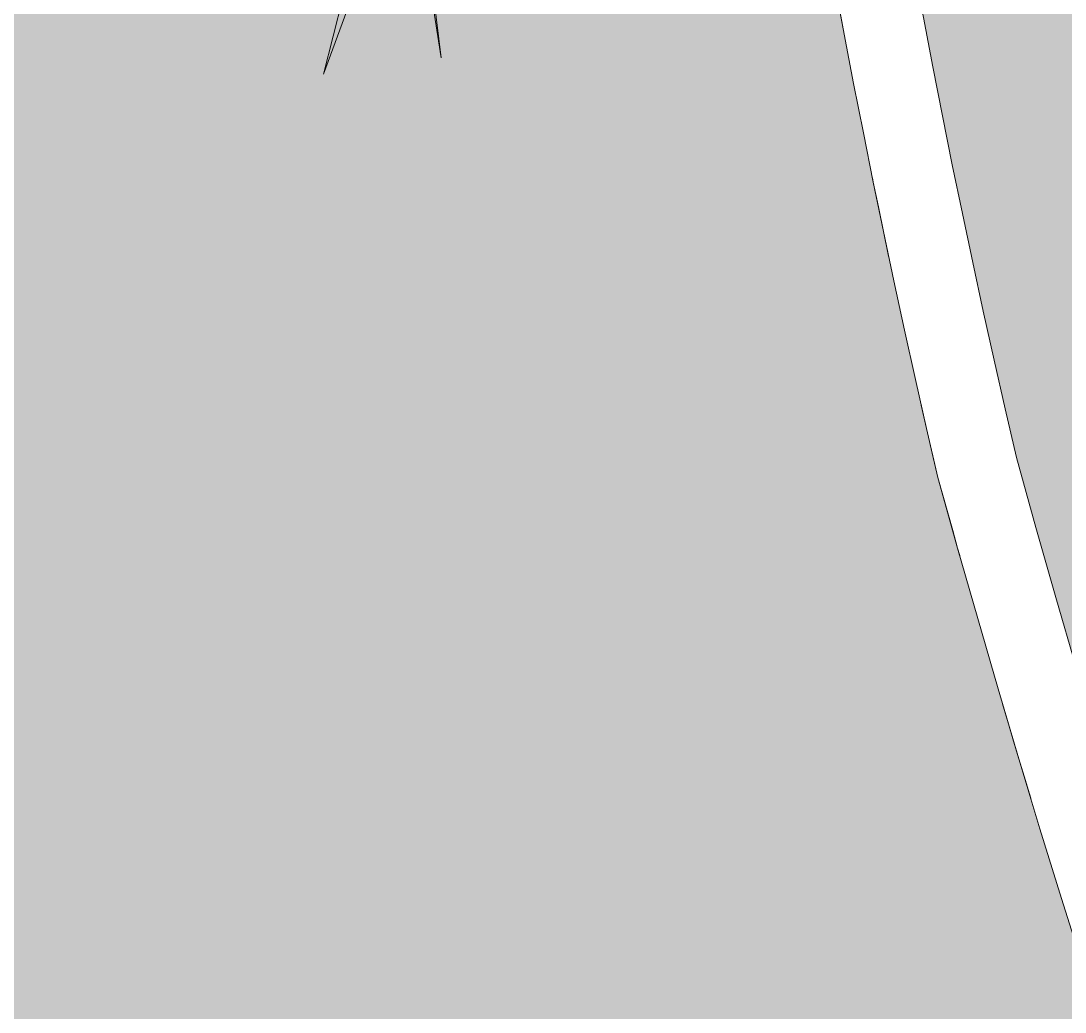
# Model space of a CAD drawing. Header units: millimetres. Extents: x -38151500 to -28914887, y -20564105 to -20349562.
# Drawn here: x -32288258 to -32287225, y -20508423 to -20507443 of the extents above; entities that cross this region are included whole.
import ezdxf

# ---------------------------------------------------------------- set-up
doc = ezdxf.new("R2010")
doc.units = ezdxf.units.MM
doc.header["$MEASUREMENT"] = 0
doc.linetypes.add('ГОСТ 2.303 6', pattern=[480, 80, -150, 100, -150])
for name, color, linetype, lineweight in [('Новый_ГП_БК_08.20_Ном._пера__5', 5, 'Continuous', 13), ('Новый_ГП_Благоустройство штриховка_Ном._пера__246', 246, 'Continuous', 13), ('Новый_ГП_озеленение_газон_Ном._пера__74', 74, 'Continuous', 20), ('Новый_ГП_озеленение_кустарники_Ном._пера__10', 75, 'Continuous', 5), ('Новый_ГП_Тротуар_Дорожки_Ном._пера__24', 26, 'Continuous', 13)]:
    doc.layers.add(name, color=color, linetype=linetype, lineweight=lineweight)

msp = doc.modelspace()

# ---------------------------------------------------------------- hatches: boundary and pattern name
at = {"layer": 'Новый_ГП_Благоустройство штриховка_Ном._пера__246', "linetype": 'Continuous', "lineweight": 13}
h = msp.add_hatch(dxfattribs=at)
h.set_pattern_fill('Гравий_0003', color=246, style=0, pattern_type=2)
h.set_pattern_definition([(0, (5813926.62, -7252.5), (173.2051, 300), [0, -25, 50, -271.4102]), (0, (5813926.62, -7339.1), (173.2051, 300), [0, -25, 50, -271.4102]), (60, (5813926.62, -7295.8), (-173.2050711, 300.0000167), [50, -296.4102]), (60, (5814026.62, -7295.8), (-173.2050711, 300.0000167), [0, -296.4102, 50, 0, 0, 0]), (120, (5813926.62, -7295.8), (-346.4101711, 1.67e-05), [0, -296.4102, 50, 0, 0, 0]), (120, (5814026.62, -7295.8), (-346.4101711, 1.67e-05), [50, -296.4102])])
h.paths.add_polyline_path([(-32281389.65, -20499016.85), (-32282296.37, -20498450.2, 0.006807), (-32282199.39, -20499278.51, -0.3062134), (-32283041.33, -20500363.06, 0.0041139), (-32285142.27, -20501113.88, 0.2666049), (-32287507.65, -20504738.16, 0.0780142), (-32287273.51, -20507874.55, 0.1723091), (-32282145.91, -20515200.77, 0.3489048), (-32276185.26, -20514370.09, -0.2585313), (-32271792.52, -20512391.41, 0.0136544), (-32269281.01, -20512435.74, 0.3144836), (-32264527.78, -20509554.63), (-32265294.95, -20509075.19), (-32265296.68, -20509216.37, -0.3218012), (-32269252.92, -20511595.41, -0.0137708), (-32271739.6, -20511552.93, 0.2552703), (-32276825.38, -20513823.85, -0.3432439), (-32281688.92, -20514494.9, -0.1712031), (-32286459.39, -20507666.93, -0.0778536), (-32286669.56, -20504795.9, -0.2637), (-32284803.22, -20501884.26, -0.0040028), (-32282771.58, -20501158.6, 0.3175283), (-32281357.16, -20499239.8, -0.0065687)])
at = {"layer": 'Новый_ГП_озеленение_газон_Ном._пера__74', "linetype": 'Continuous', "lineweight": 20}
h = msp.add_hatch(dxfattribs=at)
h.set_pattern_fill('AR_SAND_0003', color=74, style=0, pattern_type=2)
h.set_pattern_definition([(37.5, (5813926.6, -7295.8), (-24.0004694, 734.119856), [0, -579.12, 0, -647.7, 0, -619.125]), (7.5, (5813926.6, -7295.8), (674.284925, 1075.23765), [0, -312.42, 0, -521.97, 0, -200.025]), (327.5, (5813458, -7295.8), (1186.488555, 2.155777), [0, -190.5, 0, -685.8, 0, -895.35]), (317.5, (5813458, -7295.8), (1145.334679, 334.393985), [0, -95.25, 0, -449.58, 0, -514.35])])
h.paths.add_polyline_path([(-32295187.89, -20507055.27), (-32295891.42, -20508182.38), (-32271650.86, -20523609.99), (-32271472.77, -20523318.57), (-32262368.35, -20510904.18), (-32264459.18, -20509597.51, -0.3182453), (-32269283.52, -20512515.76, -0.0136448), (-32271797.63, -20512471.26, 0.258872), (-32276124, -20514421.77, -0.3493763), (-32282189.52, -20515267.92, -0.1724048), (-32287351.04, -20507894.33, -0.0780291), (-32287587.46, -20504732.63, -0.2668386), (-32285174.3, -20501040.41, -0.0041241), (-32283066.91, -20500287.26, 0.3045295), (-32282279.76, -20499281.03, -0.0082483), (-32282381.92, -20498396.73), (-32285061.68, -20496722.07), (-32291058.51, -20506317.62), (-32290179.38, -20506867.03), (-32291662.99, -20509241.3)])

# ---------------------------------------------------------------- linework, layer by layer
at = {"layer": 'Новый_ГП_БК_08.20_Ном._пера__5', "color": 5, "linetype": 'ГОСТ 2.303 6', "lineweight": 13}
msp.add_lwpolyline([(-32265376.07, -20509198.38, -0.3210024), (-32269250.07, -20511515.38, -0.0137834), (-32271734.62, -20511473.08, 0.2549845), (-32276886.05, -20513771.47, -0.342622), (-32281645.51, -20514427.59, -0.171087), (-32286381.85, -20507647.17, -0.0778382), (-32286589.74, -20504801.36, -0.2633703), (-32284770.64, -20501957.52, -0.0039917), (-32282745.81, -20501234.34, 0.3183331), (-32281277.05, -20499234.57, -0.0090704), (-32281298.33, -20499073.92), (-32282381.92, -20498396.73, 0.0082483), (-32282279.76, -20499281.03, -0.3045295), (-32283066.92, -20500287.26, 0.0041241), (-32285174.3, -20501040.41, 0.2668386), (-32287587.46, -20504732.63, 0.0780291), (-32287351.04, -20507894.33, 0.1724048), (-32282189.52, -20515267.92, 0.3493763), (-32276124, -20514421.77, -0.258872), (-32271797.63, -20512471.26, 0.0136448), (-32269283.52, -20512515.76, 0.3182453), (-32264459.18, -20509597.51), (-32265369.78, -20509028.43)], format="xyb", close=True, dxfattribs=at)
at = {"layer": 'Новый_ГП_озеленение_газон_Ном._пера__74', "color": 74, "linetype": 'Continuous', "lineweight": 20}
msp.add_lwpolyline([(-32291662.99, -20509241.3), (-32295187.89, -20507055.27), (-32295891.42, -20508182.38), (-32271650.86, -20523609.99), (-32271472.77, -20523318.57), (-32262368.35, -20510904.18), (-32264459.18, -20509597.51, -0.3182453), (-32269283.52, -20512515.76, -0.0136448), (-32271797.63, -20512471.26, 0.258872), (-32276124, -20514421.77, -0.3493763), (-32282189.52, -20515267.92, -0.1724048), (-32287351.04, -20507894.33, -0.0780291), (-32287587.46, -20504732.63, -0.2668386), (-32285174.3, -20501040.41, -0.0041241), (-32283066.91, -20500287.26, 0.3045295), (-32282279.76, -20499281.03, -0.0082483), (-32282381.92, -20498396.73), (-32285061.68, -20496722.07), (-32291058.51, -20506317.62), (-32290179.38, -20506867.03)], format="xyb", close=True, dxfattribs=at)
at = {"layer": 'Новый_ГП_озеленение_кустарники_Ном._пера__10', "color": 75, "linetype": 'Continuous', "lineweight": 5}
for p, q in [((-32287862.37, -20507316.43), (-32287842.5, -20507479.18)), ((-32287958.59, -20507495.6), (-32287928.34, -20507376.05)), ((-32287842.5, -20507479.18), (-32287857.76, -20507378.65)), ((-32287916.55, -20507380.82), (-32287958.59, -20507495.6))]:
    msp.add_line(p, q, dxfattribs=at)
at = {"layer": 'Новый_ГП_Тротуар_Дорожки_Ном._пера__24', "color": 26, "linetype": 'Continuous', "lineweight": 13}
msp.add_lwpolyline([(-32265296.68, -20509216.37, -0.3218012), (-32269252.92, -20511595.41, -0.0137708), (-32271739.6, -20511552.93, 0.2552703), (-32276825.38, -20513823.85, -0.3432439), (-32281688.92, -20514494.9, -0.1712031), (-32286459.39, -20507666.93, -0.0778536), (-32286669.56, -20504795.9, -0.2637), (-32284803.22, -20501884.26, -0.0040028), (-32282771.58, -20501158.6, 0.3175283), (-32281357.16, -20499239.8, -0.0134251), (-32281417.3, -20498783.32), (-32282319.3, -20498219.62, 0.0086983), (-32282199.39, -20499278.51, -0.3062134), (-32283041.33, -20500363.06, 0.0041139), (-32285142.27, -20501113.88, 0.2666049), (-32287507.65, -20504738.16, 0.0780142), (-32287273.51, -20507874.55, 0.1723091), (-32282145.91, -20515200.77, 0.3489048), (-32276185.26, -20514370.09, -0.2585313), (-32271792.52, -20512391.41, 0.0136544), (-32269281.01, -20512435.74, 0.3198609), (-32264490.24, -20509467.48), (-32265293.6, -20508965.42)], format="xyb", close=True, dxfattribs=at)

doc.saveas('drawing.dxf')
